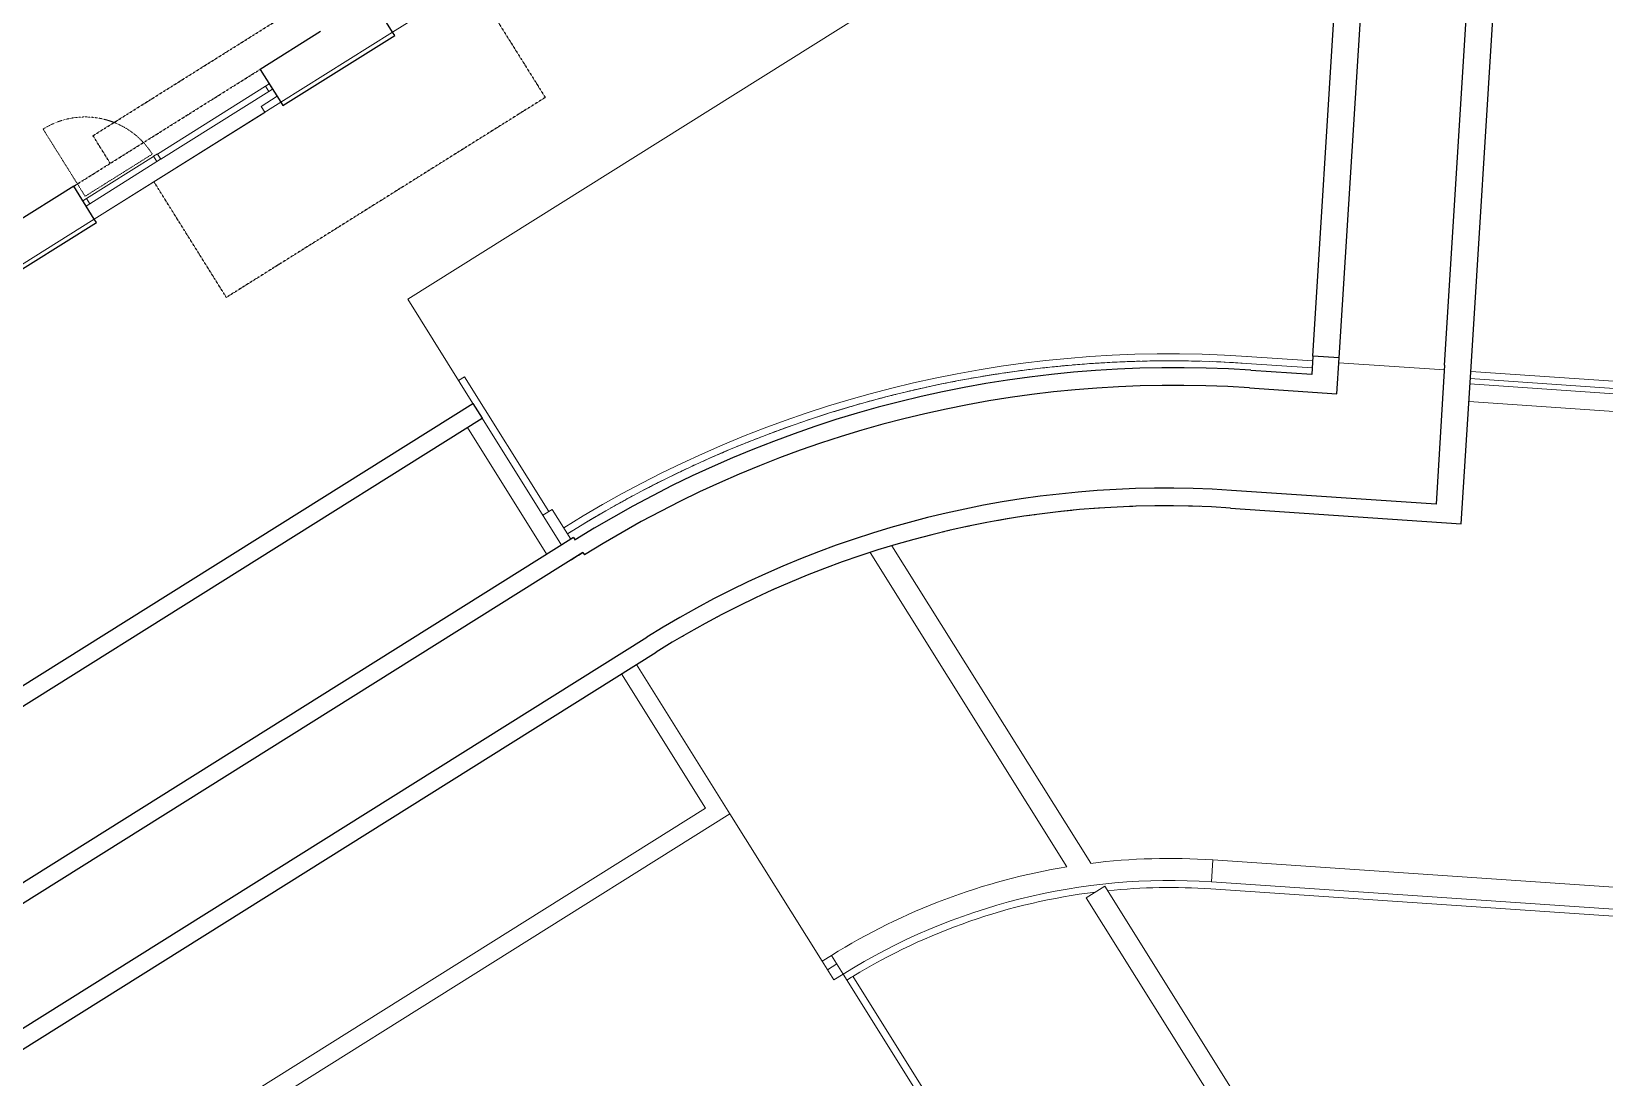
# Model space of a CAD drawing. Header units: millimetres. Extents: x -6736 to 224393, y -6260 to 72638.
# Drawn here: x 157799 to 175670, y 43307 to 55183 of the extents above; entities that cross this region are included whole.
import ezdxf

# ---------------------------------------------------------------- set-up
doc = ezdxf.new("R2010")
doc.units = ezdxf.units.MM
doc.linetypes.add('HA_Dash_2mm-S1mm', pattern=[2, 1, -1])
doc.linetypes.add('HA_DashDot_4mm-S1mm', pattern=[4, 2, -1, 0, -1])
for name, color, linetype, lineweight in [('A-DOOR-____-OTLN', 9, 'Continuous', 9), ('A-FLOR-____-OTLN', 9, 'Continuous', 9), ('A-FLOR-____-OVHD', 9, 'HA_DashDot_4mm-S1mm', 25), ('A-GLAZ-CURT-MCUT', 9, 'Continuous', 5), ('A-GLAZ-CURT-OTLN', 9, 'Continuous', 5), ('A-GLAZ-CWMG-MCUT', 9, 'Continuous', 5), ('A-GLAZ-CWMG-OTLN', 9, 'Continuous', 5), ('A-WALL-____-MCUT', 9, 'Continuous', 25), ('A-WALL-____-OTLN', 9, 'Continuous', 9), ('I-WALL-____-MCUT', 9, 'Continuous', 25), ('I-WALL-____-OTLN', 9, 'Continuous', 9), ('S-BEAM-____-OTLN', 9, 'Continuous', 9)]:
    doc.layers.add(name, color=color, linetype=linetype, lineweight=lineweight)

# ---------------------------------------------------------------- blocks, each defined once
blk = doc.blocks.new('Systémový panel - Sklo-1479875-schema POHLEDU D_110_6100')
at = {"layer": 'A-GLAZ-CURT-MCUT'}
for p, q in [((725, 70), (-725, 70)), ((-725, 70), (-725, 0)), ((-725, 0), (725, 0)), ((725, 0), (725, 70))]:
    blk.add_line(p, q, dxfattribs=at)
blk = doc.blocks.new('Obdélníková příčel - 50x70mm EXT-1479396-schema POHLEDU D_110_6100')
at = {"layer": 'A-GLAZ-CWMG-MCUT'}
for p, q in [((-50, 0), (0, 0)), ((-50, -70), (-50, 0)), ((0, 0), (0, -70)), ((0, -70), (-50, -70))]:
    blk.add_line(p, q, dxfattribs=at)
blk = doc.blocks.new('Obdélníková příčel - 50x70mm EXT-1479397-schema POHLEDU D_110_6100')
at = {"layer": 'A-GLAZ-CWMG-MCUT'}
for p, q in [((0, 0), (-50, 0)), ((-50, 0), (-50, -70)), ((0, -70), (0, 0)), ((-50, -70), (0, -70))]:
    blk.add_line(p, q, dxfattribs=at)
blk = doc.blocks.new('ABMV_CW_Single_Swing_Generic - Ex_Glass_SKLOPNE-1529247-schema POHLEDU D_110_6100')
at = {"layer": 'A-DOOR-____-OTLN', "linetype": 'HA_Dash_2mm-S1mm', "lineweight": 5}
for p in [(-450, -30), (450, -930)]:
    blk.add_line(p, (450, -30), dxfattribs=at)
blk.add_arc((450, -30), 900, 180, 270, dxfattribs=at)
blk = doc.blocks.new('Obdélníková příčel - 50x70mm EXT-1479461-schema POHLEDU D_110_6100')
at = {"layer": 'A-GLAZ-CWMG-OTLN'}
for p, q in [((-22464, 53287), (-21702, 53765)), ((-22427, 53228), (-21665, 53706))]:
    blk.add_line(p, q, dxfattribs=at)
blk = doc.blocks.new('Obdélníková příčel - 50x70mm EXT-1479394-schema POHLEDU D_110_6100')
at = {"layer": 'A-GLAZ-CWMG-MCUT'}
for p, q in [((-25, 0), (25, 0)), ((-25, -70), (-25, 0)), ((25, 0), (25, -70)), ((25, -70), (-25, -70))]:
    blk.add_line(p, q, dxfattribs=at)
blk = doc.blocks.new('185-01_OBJEKT D_Central_rvt-5-schema POHLEDU D_110_6100')
at = {"layer": 'A-FLOR-____-OTLN'}
for p, q in [((-20482, 54333), (-20300, 54448)), ((-20440, 54266), (-20482, 54333)), ((-22376, 53052), (-20440, 54265)), ((-20440, 54265), (-20440, 54266))]:
    blk.add_line(p, q, dxfattribs=at)
at = {"layer": 'A-FLOR-____-OVHD'}
for p, q in [((-18076, 55747), (-17253, 54434)), ((-22391, 54000), (-20002, 55497)), ((-22610, 53426), (-20492, 54753)), ((-17253, 54434), (-20876, 52164)), ((-22195, 53686), (-22391, 54000)), ((-20876, 52164), (-21699, 53478))]:
    blk.add_line(p, q, dxfattribs=at)
at = {"layer": 'A-WALL-____-MCUT'}
for p, q in [((-18987, 55177), (-19220, 55550)), ((-19805, 55183), (-20492, 54753)), ((-20234, 54342), (-18963, 55138)), ((-18963, 55138), (-18987, 55177)), ((-20492, 54753), (-20258, 54380)), ((-20258, 54380), (-20234, 54342)), ((-22610, 53426), (-23310, 52988)), ((-22377, 53053), (-22610, 53426)), ((-23942, 52020), (-22353, 53015)), ((-22353, 53015), (-22377, 53053))]:
    blk.add_line(p, q, dxfattribs=at)
at = {"layer": 'A-WALL-____-MCUT', "lineweight": 9}
for p, q in [((-20258, 54380), (-18987, 55177)), ((-18987, 55177), (-20258, 54380)), ((-23674, 52241), (-22377, 53053)), ((-22377, 53053), (-23674, 52241))]:
    blk.add_line(p, q, dxfattribs=at)
at = {"layer": 'A-DOOR-____-OTLN', "lineweight": 9, "rotation": 212.0611111111105}
blk.add_blockref('ABMV_CW_Single_Swing_Generic - Ex_Glass_SKLOPNE-1529247-schema POHLEDU D_110_6100', (-22083, 53526), dxfattribs=at)
at = {"layer": 'A-GLAZ-CURT-OTLN', "lineweight": 9, "rotation": 212.0611111111105}
blk.add_blockref('Systémový panel - Sklo-1479875-schema POHLEDU D_110_6100', (-21045, 54177), dxfattribs=at)
at = {"layer": 'A-GLAZ-CWMG-OTLN', "lineweight": 9, "rotation": 32.06111111111048}
blk.add_blockref('Obdélníková příčel - 50x70mm EXT-1479397-schema POHLEDU D_110_6100', (-20388, 54588), dxfattribs=at)
at = {"layer": 'A-GLAZ-CWMG-OTLN', "lineweight": 9, "extrusion": (0, 0, -1), "rotation": 327.9388888888895}
for name, p in [('Obdélníková příčel - 50x70mm EXT-1479394-schema POHLEDU D_110_6100', (21681, 53779)), ('Obdélníková příčel - 50x70mm EXT-1479396-schema POHLEDU D_110_6100', (22507, 53261))]:
    blk.add_blockref(name, p, dxfattribs=at)
at = {"layer": 'A-GLAZ-CWMG-OTLN', "lineweight": 9}
blk.add_blockref('Obdélníková příčel - 50x70mm EXT-1479461-schema POHLEDU D_110_6100', (0, 0), dxfattribs=at)

msp = doc.modelspace()

# ---------------------------------------------------------------- linework, layer by layer
at = {"layer": 'A-FLOR-____-OTLN'}
for p, q in [((162073, 52144), (170976, 57720)), ((164021, 56504), (161902, 55176)), ((160631, 54381), (158512, 53053)), ((162814, 50961), (162073, 52144)), ((172348, 51364), (171602, 51415)), ((173850, 51342), (172653, 51423)), ((177472, 51016), (174144, 51242)), ((177454, 50756), (174128, 50981)), ((167573, 49345), (169832, 45739)), ((163929, 49182), (163929, 49182)), ((169561, 45700), (167326, 49267)), ((165733, 46301), (166782, 44627)), ((171219, 45778), (177089, 45379)), ((166782, 44627), (166888, 44693)), ((166914, 44415), (166782, 44627)), ((166949, 44596), (166843, 44529)), ((167020, 44481), (166914, 44415)), ((177544, 27680), (167020, 44481))]:
    msp.add_line(p, q, dxfattribs=at)
for centre, radius, start, end in [((170729, 38544), 12900, 86.1173, 122.0214), ((170681, 38898), 10900, 97.3721, 98.2368), ((170681, 38898), 10900, 95.4963, 96.3481), ((170681, 38898), 10900, 93.6205, 94.4535), ((170681, 38898), 10900, 91.7447, 92.548), ((170681, 38898), 10900, 89.8689, 90.6188), ((170681, 38898), 10900, 87.9931, 88.6181), ((170681, 38898), 10900, 102.9996, 103.8865), ((170681, 38898), 10900, 101.1237, 102.0051), ((170681, 38898), 10900, 99.2479, 100.1221), ((170681, 38898), 10900, 104.8754, 105.7669), ((170729, 38544), 12625, 121.8612, 122.5878), ((170681, 38898), 10900, 108.4045, 109.229), ((170681, 38898), 10900, 112.0848, 112.8997), ((170681, 38898), 10900, 110.2429, 111.0651), ((170681, 38898), 10900, 113.9323, 114.7332), ((170681, 38898), 10900, 115.7903, 116.566), ((170681, 38898), 10900, 117.6716, 118.3982), ((170681, 38898), 10900, 119.6226, 120.2299), ((170729, 38544), 7250, 86.1173, 97.1049), ((170729, 38544), 7250, 99.2656, 121.9903)]:
    msp.add_arc(centre, radius, start, end, dxfattribs=at)
at = {"layer": 'A-WALL-____-MCUT'}
for p, q in [((172356, 51496), (172950, 60988)), ((172656, 51477), (173249, 60969)), ((173853, 51396), (174456, 61045)), ((174153, 51377), (174737, 60725)), ((148258, 41845), (162814, 50961)), ((162814, 50961), (162920, 50792)), ((148365, 41675), (162920, 50792)), ((163958, 49437), (149267, 40235)), ((163958, 49437), (163975, 49409)), ((164064, 49267), (149373, 40065)), ((164064, 49267), (164081, 49240)), ((150010, 39048), (164789, 48305)), ((150116, 38879), (164895, 48136))]:
    msp.add_line(p, q, dxfattribs=at)
for centre, radius in [((170783, 38541), 12825), ((170783, 38541), 12625), ((170681, 38898), 11100), ((170681, 38898), 10900)]:
    msp.add_arc(centre, radius, 86.1173, 122.0612, dxfattribs=at)
at = {"layer": 'A-WALL-____-OTLN'}
for p, q in [((171607, 51494), (172353, 51444)), ((174149, 51322), (177477, 51096)), ((162651, 51222), (162719, 51264)), ((162719, 51264), (163678, 49733)), ((162920, 50792), (163822, 49352)), ((163653, 49245), (162751, 50686)), ((164672, 47996), (165733, 46301)), ((165458, 46364), (164502, 47889)), ((151072, 37353), (165458, 46364)), ((165733, 46301), (151178, 37184)), ((171203, 45528), (171219, 45778)), ((169782, 45347), (169994, 45479)), ((169994, 45479), (181175, 27629)), ((177067, 45050), (171197, 45448)), ((177072, 45130), (171203, 45528)), ((180944, 27527), (169782, 45347)), ((166888, 44693), (167020, 44481)), ((167131, 44456), (178517, 26277))]:
    msp.add_line(p, q, dxfattribs=at)
for centre, radius, start, end in [((170729, 38544), 12980, 86.1173, 122.0216), ((170729, 38544), 12900, 98.6406, 99.436), ((170729, 38544), 12900, 97.4722, 98.4206), ((170729, 38544), 12900, 96.8515, 97.6431), ((170729, 38544), 12900, 95.7026, 96.6629), ((170729, 38544), 12900, 95.0625, 95.8468), ((170729, 38544), 12900, 93.9275, 94.9053), ((170729, 38544), 12900, 93.2734, 94.0451), ((170729, 38544), 12900, 92.1423, 93.1477), ((170729, 38544), 12900, 91.4844, 92.233), ((170729, 38544), 12900, 90.3348, 91.39), ((170729, 38544), 12900, 89.6954, 90.3983), ((170729, 38544), 12900, 88.4604, 89.6324), ((170729, 38544), 12900, 86.1173, 87.8534), ((170729, 38544), 12900, 102.7655, 103.6937), ((170729, 38544), 12900, 102.1712, 103.016), ((170729, 38544), 12900, 101.0027, 101.936), ((170729, 38544), 12900, 100.3874, 101.2267), ((170729, 38544), 12900, 99.2385, 100.1783), ((170729, 38544), 12900, 105.7387, 106.5917), ((170729, 38544), 12900, 104.5272, 105.4515), ((170729, 38544), 12900, 103.955, 104.8042), ((170729, 38544), 12900, 108.0485, 108.9671), ((170729, 38544), 12900, 107.5225, 108.3785), ((170729, 38544), 12900, 106.2881, 107.2093), ((170729, 38544), 12900, 111.09, 111.9509), ((170729, 38544), 12900, 109.8084, 110.725), ((170729, 38544), 12900, 109.3063, 110.1649), ((170729, 38544), 12900, 112.8738, 113.7367), ((170729, 38544), 12900, 111.5679, 112.4829), ((170729, 38544), 12900, 115.0862, 115.9989), ((170729, 38544), 12900, 114.6576, 115.5222), ((170729, 38544), 12900, 113.3272, 114.2409), ((170729, 38544), 12900, 116.8451, 117.757), ((170729, 38544), 12900, 116.4414, 117.3075), ((170729, 38544), 12900, 118.6037, 119.5151), ((170729, 38544), 12900, 118.2251, 119.0926), ((170729, 38544), 12900, 120.0089, 120.8776), ((170729, 38544), 12900, 121.7927, 122.0214), ((170729, 38544), 12900, 120.3623, 121.2733), ((170681, 38898), 10900, 106.865, 106.9869), ((170729, 38544), 7000, 86.1173, 121.9897), ((170729, 38544), 6920, 97.0011, 121.3243), ((170729, 38544), 6920, 86.1173, 95.8317), ((170729, 38544), 6920, 121.3245, 121.9869)]:
    msp.add_arc(centre, radius, start, end, dxfattribs=at)
at = {"layer": 'I-WALL-____-MCUT'}
for p, q in [((172356, 51496), (172344, 51289)), ((172656, 51477), (172356, 51496)), ((172630, 51069), (172656, 51477)), ((172344, 51289), (171651, 51336)), ((173853, 51396), (173755, 49815)), ((174041, 49595), (174153, 51377)), ((171638, 51137), (172630, 51069)), ((173755, 49815), (171433, 49973)), ((171420, 49773), (174041, 49595))]:
    msp.add_line(p, q, dxfattribs=at)
at = {"layer": 'I-WALL-____-OTLN'}
msp.add_line((174141, 51181), (177453, 50956), dxfattribs=at)
at = {"layer": 'S-BEAM-____-OTLN'}
for q in [(163610, 49691), (163928, 49418)]:
    msp.add_line((163716, 49757), q, dxfattribs=at)

# ---------------------------------------------------------------- block references
at = {"color": 50, "lineweight": 5}
msp.add_blockref('185-01_OBJEKT D_Central_rvt-5-schema POHLEDU D_110_6100', (180889, 0), dxfattribs=at)

doc.saveas('drawing.dxf')
